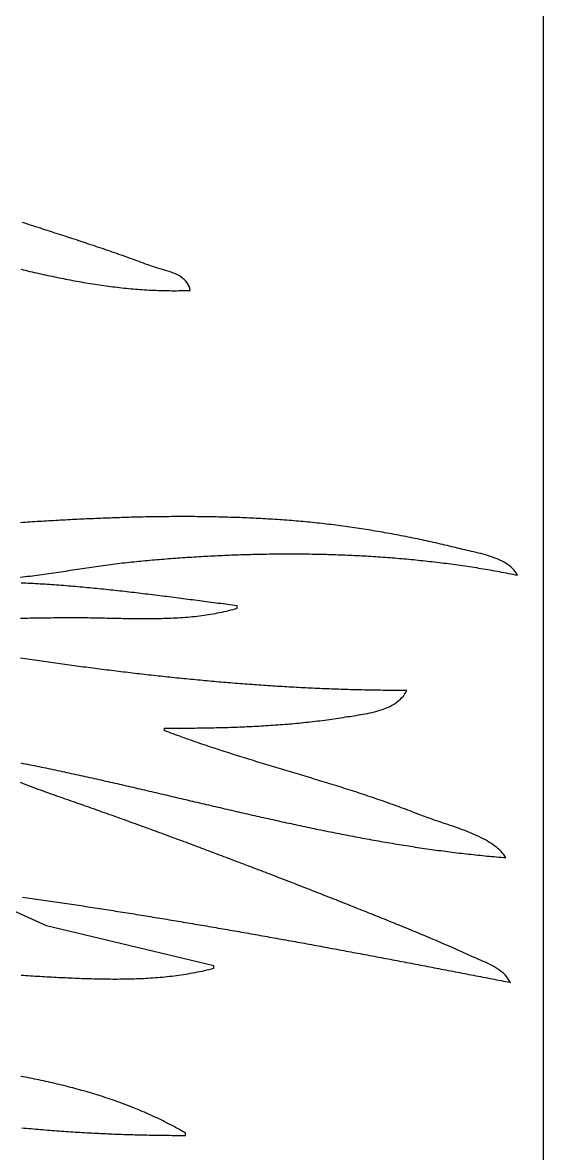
# Model space of a CAD drawing. Extents: x 0 to 3997, y 0 to 1531.
# Drawn here: x 3775.8 to 3997, y 284.4 to 764.7 of the extents above; entities that cross this region are included whole.
import ezdxf

# ---------------------------------------------------------------- set-up
doc = ezdxf.new("R2010")
doc.units = 0
doc.layers.add('C159', color=159, linetype='CONTINUOUS')
doc.layers.add('C7', color=7, linetype='CONTINUOUS')

msp = doc.modelspace()

# ---------------------------------------------------------------- linework, layer by layer
at = {"layer": 'C159'}
for points in [[(3775.0573, 659.9767), (3776.0059, 659.7494), (3776.9548, 659.5237), (3777.9038, 659.2997), (3778.853, 659.0774), (3779.8023, 658.8569), (3780.7519, 658.6381), (3781.7016, 658.4213), (3782.6515, 658.2063), (3783.6016, 657.9934), (3784.5519, 657.7824), (3785.5024, 657.5735), (3786.4532, 657.3668), (3787.4041, 657.1623), (3788.3553, 656.96), (3789.3066, 656.76), (3790.2583, 656.5623), (3791.2101, 656.367), (3792.1622, 656.1743), (3793.1146, 655.984), (3794.0672, 655.7963), (3795.02, 655.6112), (3795.9731, 655.4288), (3796.9265, 655.2491), (3797.8802, 655.0722), (3798.8341, 654.8981), (3799.7883, 654.7269), (3800.7428, 654.5587), (3801.6976, 654.3934), (3802.6527, 654.2312), (3803.6081, 654.0721), (3804.5639, 653.9162), (3805.5199, 653.7635), (3806.4762, 653.614), (3807.4329, 653.4679), (3808.3899, 653.3251), (3809.3473, 653.1858), (3810.3049, 653.05), (3811.263, 652.9177), (3812.2213, 652.7889), (3813.1801, 652.6639), (3814.1391, 652.5425), (3815.0986, 652.4248), (3816.0584, 652.311), (3817.0186, 652.2011), (3817.9792, 652.095), (3818.9402, 651.9929), (3819.9016, 651.8948), (3820.8633, 651.8009), (3821.8255, 651.711), (3822.7881, 651.6253), (3823.751, 651.5439), (3824.7145, 651.4667), (3825.6783, 651.3939), (3826.6425, 651.3255), (3827.6072, 651.2615), (3828.5723, 651.202), (3829.5379, 651.1471), (3830.5039, 651.0969), (3831.4704, 651.0512), (3832.4373, 651.0103), (3833.4047, 650.9742), (3834.3726, 650.9429), (3835.3409, 650.9165), (3836.3098, 650.895), (3837.2791, 650.8785), (3838.2489, 650.8671), (3839.2192, 650.8607), (3840.19, 650.8595), (3841.1612, 650.8636), (3842.1331, 650.8728), (3843.1054, 650.8874), (3844.0782, 650.9074), (3845.0516, 650.9327), (3846.0255, 650.9636), (3847, 651), (3846.7972, 651.9029), (3846.5027, 652.7416), (3846.1222, 653.5194), (3845.662, 654.2399), (3845.128, 654.9063), (3844.5263, 655.522), (3843.8629, 656.0905), (3843.1439, 656.6151), (3842.3752, 657.0993), (3841.563, 657.5463), (3840.7133, 657.9596), (3839.8321, 658.3426), (3838.9254, 658.6987), (3837.9993, 659.0312), (3837.0599, 659.3436), (3836.1131, 659.6392), (3835.1651, 659.9215), (3834.2218, 660.1938), (3833.2892, 660.4595), (3832.3736, 660.722), (3831.4808, 660.9847), (3830.6169, 661.2509), (3829.7879, 661.5242), (3829, 661.8078), (3828.0604, 662.1625), (3827.1202, 662.5153), (3826.1792, 662.8661), (3825.2376, 663.2152), (3824.2954, 663.5624), (3823.3525, 663.9078), (3822.4089, 664.2515), (3821.4648, 664.5935), (3820.5201, 664.9338), (3819.5748, 665.2726), (3818.6289, 665.6097), (3817.6825, 665.9453), (3816.7356, 666.2795), (3815.7881, 666.6121), (3814.8401, 666.9434), (3813.8917, 667.2733), (3812.9427, 667.6019), (3811.9934, 667.9291), (3811.0435, 668.2552), (3810.0933, 668.58), (3809.1426, 668.9036), (3808.1916, 669.2262), (3807.2401, 669.5476), (3806.2883, 669.868), (3805.3362, 670.1874), (3804.3837, 670.5058), (3803.4309, 670.8233), (3802.4778, 671.1399), (3801.5244, 671.4557), (3800.5707, 671.7707), (3799.6168, 672.0849), (3798.6626, 672.3984), (3797.7082, 672.7112), (3796.7536, 673.0234), (3795.7988, 673.335), (3794.8438, 673.646), (3793.8887, 673.9565), (3792.9333, 674.2665), (3791.9779, 674.5761), (3791.0223, 674.8853), (3790.0666, 675.1941), (3789.1109, 675.5026), (3788.155, 675.8109), (3787.1991, 676.1189), (3786.2432, 676.4267), (3785.2872, 676.7344), (3784.3312, 677.0419), (3783.3752, 677.3494), (3782.4193, 677.6569), (3781.4633, 677.9644), (3780.5074, 678.2719), (3779.5516, 678.5795), (3778.5958, 678.8873), (3777.6401, 679.1952), (3776.6846, 679.5033), (3775.7292, 679.8117)], [(3774.9391, 529.1762), (3775.9413, 529.2879), (3776.9439, 529.4033), (3777.9469, 529.5221), (3778.9503, 529.6443), (3779.954, 529.7696), (3780.958, 529.8979), (3781.9624, 530.0289), (3782.967, 530.1627), (3783.9718, 530.2988), (3784.9768, 530.4373), (3785.982, 530.578), (3786.9874, 530.7205), (3787.9928, 530.8649), (3788.9983, 531.0109), (3790.0038, 531.1584), (3791.0094, 531.3071), (3792.0149, 531.457), (3793.0204, 531.6078), (3794.0259, 531.7593), (3795.0312, 531.9115), (3796.0363, 532.0642), (3797.0413, 532.2171), (3798.0461, 532.3701), (3799.0507, 532.523), (3800.055, 532.6757), (3801.059, 532.828), (3802.0627, 532.9797), (3803.066, 533.1307), (3804.069, 533.2808), (3805.0715, 533.4297), (3806.0736, 533.5775), (3807.0752, 533.7238), (3808.0763, 533.8685), (3809.0769, 534.0115), (3810.0769, 534.1525), (3811.0763, 534.2915), (3812.075, 534.4282), (3813.0731, 534.5624), (3814.0706, 534.6941), (3815.0673, 534.8229), (3816.0632, 534.9489), (3817.0583, 535.0717), (3818.0527, 535.1912), (3819.0462, 535.3073), (3820.0388, 535.4198), (3821.0305, 535.5285), (3822.0213, 535.6332), (3823.0111, 535.7338), (3824, 535.8302), (3824.9751, 535.9224), (3825.9512, 536.0135), (3826.928, 536.1034), (3827.9057, 536.1921), (3828.8843, 536.2796), (3829.8636, 536.366), (3830.8437, 536.4511), (3831.8246, 536.535), (3832.8063, 536.6177), (3833.7887, 536.6991), (3834.7719, 536.7793), (3835.7558, 536.8583), (3836.7405, 536.936), (3837.7258, 537.0125), (3838.7119, 537.0877), (3839.6986, 537.1616), (3840.6861, 537.2343), (3841.6741, 537.3056), (3842.6629, 537.3756), (3843.6523, 537.4444), (3844.6423, 537.5118), (3845.6329, 537.5779), (3846.6242, 537.6427), (3847.616, 537.7061), (3848.6085, 537.7682), (3849.6015, 537.829), (3850.5951, 537.8883), (3851.5892, 537.9464), (3852.5838, 538.003), (3853.579, 538.0583), (3854.5747, 538.1121), (3855.5709, 538.1646), (3856.5676, 538.2156), (3857.5648, 538.2653), (3858.5625, 538.3135), (3859.5606, 538.3603), (3860.5591, 538.4057), (3861.5581, 538.4496), (3862.5576, 538.492), (3863.5574, 538.533), (3864.5576, 538.5726), (3865.5582, 538.6106), (3866.5592, 538.6472), (3867.5606, 538.6823), (3868.5623, 538.7159), (3869.5644, 538.7479), (3870.5668, 538.7785), (3871.5695, 538.8075), (3872.5725, 538.8351), (3873.5758, 538.861), (3874.5794, 538.8855), (3875.5833, 538.9084), (3876.5874, 538.9297), (3877.5918, 538.9494), (3878.5964, 538.9676), (3879.6012, 538.9842), (3880.6063, 538.9992), (3881.6116, 539.0126), (3882.617, 539.0244), (3883.6227, 539.0346), (3884.6285, 539.0432), (3885.6344, 539.0501), (3886.6405, 539.0554), (3887.6468, 539.059), (3888.6532, 539.061), (3889.6596, 539.0614), (3890.6662, 539.0601), (3891.6729, 539.0571), (3892.6796, 539.0524), (3893.6864, 539.046), (3894.6933, 539.0379), (3895.7002, 539.0282), (3896.7071, 539.0167), (3897.7141, 539.0035), (3898.721, 538.9885), (3899.728, 538.9718), (3900.7349, 538.9534), (3901.7418, 538.9332), (3902.7487, 538.9113), (3903.7555, 538.8876), (3904.7623, 538.8621), (3905.7689, 538.8349), (3906.7755, 538.8058), (3907.782, 538.775), (3908.7884, 538.7423), (3909.7947, 538.7078), (3910.8008, 538.6715), (3911.8068, 538.6334), (3912.8126, 538.5935), (3913.8183, 538.5517), (3914.8238, 538.508), (3915.8291, 538.4625), (3916.8342, 538.4151), (3917.8391, 538.3659), (3918.8437, 538.3147), (3919.8482, 538.2617), (3920.8524, 538.2068), (3921.8563, 538.15), (3922.8599, 538.0912), (3923.8633, 538.0306), (3924.8664, 537.968), (3925.8691, 537.9034), (3926.8716, 537.837), (3927.8737, 537.7685), (3928.8755, 537.6981), (3929.8769, 537.6258), (3930.878, 537.5515), (3931.8786, 537.4752), (3932.8789, 537.3969), (3933.8788, 537.3166), (3934.8783, 537.2342), (3935.8774, 537.1499), (3936.876, 537.0636), (3937.8742, 536.9752), (3938.872, 536.8848), (3939.8692, 536.7924), (3940.866, 536.6979), (3941.8623, 536.6013), (3942.8581, 536.5027), (3943.8534, 536.402), (3944.8482, 536.2992), (3945.8424, 536.1943), (3946.8361, 536.0874), (3947.8292, 535.9783), (3948.8217, 535.8671), (3949.8137, 535.7538), (3950.805, 535.6383), (3951.7958, 535.5208), (3952.7859, 535.401), (3953.7754, 535.2792), (3954.7643, 535.1551), (3955.7525, 535.0289), (3956.74, 534.9006), (3957.7269, 534.77), (3958.7131, 534.6372), (3959.6986, 534.5023), (3960.6833, 534.3652), (3961.6674, 534.2258), (3962.6507, 534.0842), (3963.6333, 533.9404), (3964.6151, 533.7943), (3965.5961, 533.6461), (3966.5764, 533.4955), (3967.5559, 533.3427), (3968.5345, 533.1876), (3969.5124, 533.0303), (3970.4894, 532.8707), (3971.4656, 532.7087), (3972.4409, 532.5445), (3973.4154, 532.378), (3974.389, 532.2092), (3975.3617, 532.038), (3976.3336, 531.8645), (3977.3045, 531.6887), (3978.2745, 531.5106), (3979.2435, 531.33), (3980.2117, 531.1472), (3981.1788, 530.9619), (3982.145, 530.7743), (3983.1103, 530.5843), (3984.0745, 530.3919), (3985.0377, 530.1971), (3986, 530), (3985.5513, 530.7742), (3985.04, 531.507), (3984.4699, 532.2), (3983.8445, 532.8547), (3983.1678, 533.4726), (3982.4434, 534.0554), (3981.675, 534.6045), (3980.8664, 535.1215), (3980.0214, 535.6081), (3979.1436, 536.0656), (3978.2367, 536.4958), (3977.3046, 536.9002), (3976.351, 537.2802), (3975.3795, 537.6376), (3974.394, 537.9737), (3973.3981, 538.2903), (3972.3956, 538.5888), (3971.3902, 538.8708), (3970.3857, 539.1379), (3969.3858, 539.3916), (3968.3942, 539.6334), (3967.4147, 539.8651), (3966.451, 540.088), (3965.5068, 540.3037), (3964.5858, 540.5139), (3963.6919, 540.72), (3962.8287, 540.9237), (3962, 541.1265), (3961.0324, 541.3676), (3960.064, 541.607), (3959.0948, 541.8444), (3958.1249, 542.0801), (3957.1541, 542.3138), (3956.1826, 542.5457), (3955.2103, 542.7756), (3954.2372, 543.0037), (3953.2634, 543.2298), (3952.2889, 543.454), (3951.3137, 543.6763), (3950.3378, 543.8966), (3949.3612, 544.1149), (3948.384, 544.3313), (3947.4061, 544.5456), (3946.4275, 544.758), (3945.4484, 544.9683), (3944.4686, 545.1766), (3943.4882, 545.3829), (3942.5072, 545.5871), (3941.5256, 545.7892), (3940.5434, 545.9893), (3939.5608, 546.1873), (3938.5775, 546.3832), (3937.5938, 546.577), (3936.6095, 546.7686), (3935.6247, 546.9581), (3934.6394, 547.1455), (3933.6537, 547.3307), (3932.6675, 547.5138), (3931.6809, 547.6946), (3930.6938, 547.8733), (3929.7063, 548.0498), (3928.7183, 548.224), (3927.73, 548.396), (3926.7413, 548.5658), (3925.7522, 548.7333), (3924.7628, 548.8986), (3923.773, 549.0616), (3922.7829, 549.2223), (3921.7924, 549.3807), (3920.8017, 549.5367), (3919.8106, 549.6905), (3918.8193, 549.8419), (3917.8277, 549.991), (3916.8359, 550.1377), (3915.8438, 550.2821), (3914.8514, 550.424), (3913.8589, 550.5636), (3912.8662, 550.7008), (3911.8732, 550.8355), (3910.8801, 550.9678), (3909.8868, 551.0977), (3908.8934, 551.2251), (3907.8998, 551.35), (3906.9061, 551.4725), (3905.9123, 551.5925), (3904.9183, 551.71), (3903.9243, 551.825), (3902.9302, 551.9374), (3901.9361, 552.0473), (3900.9419, 552.1547), (3899.9476, 552.2595), (3898.9534, 552.3617), (3897.9591, 552.4614), (3896.9648, 552.5584), (3895.9706, 552.6529), (3894.9763, 552.7447), (3893.9822, 552.8339), (3892.988, 552.9204), (3891.9939, 553.0043), (3891, 553.0856), (3890.0003, 553.1649), (3889.0007, 553.2423), (3888.001, 553.3176), (3887.0013, 553.3911), (3886.0015, 553.4625), (3885.0017, 553.5321), (3884.0018, 553.5997), (3883.0019, 553.6654), (3882.002, 553.7292), (3881.002, 553.7911), (3880.002, 553.8511), (3879.002, 553.9093), (3878.002, 553.9657), (3877.0019, 554.0202), (3876.0017, 554.0729), (3875.0016, 554.1237), (3874.0014, 554.1728), (3873.0011, 554.2201), (3872.0009, 554.2656), (3871.0006, 554.3094), (3870.0003, 554.3514), (3868.9999, 554.3917), (3867.9996, 554.4303), (3866.9992, 554.4672), (3865.9987, 554.5024), (3864.9983, 554.5359), (3863.9978, 554.5677), (3862.9973, 554.5979), (3861.9967, 554.6265), (3860.9962, 554.6534), (3859.9956, 554.6787), (3858.995, 554.7024), (3857.9944, 554.7245), (3856.9937, 554.745), (3855.9931, 554.764), (3854.9924, 554.7814), (3853.9917, 554.7973), (3852.9909, 554.8117), (3851.9902, 554.8245), (3850.9894, 554.8359), (3849.9886, 554.8457), (3848.9878, 554.8541), (3847.987, 554.8611), (3846.9862, 554.8665), (3845.9853, 554.8706), (3844.9845, 554.8732), (3843.9836, 554.8744), (3842.9827, 554.8743), (3841.9818, 554.8727), (3840.9809, 554.8698), (3839.98, 554.8655), (3838.979, 554.8598), (3837.9781, 554.8529), (3836.9771, 554.8446), (3835.9761, 554.835), (3834.9752, 554.8241), (3833.9742, 554.812), (3832.9732, 554.7986), (3831.9722, 554.7839), (3830.9712, 554.7679), (3829.9702, 554.7508), (3828.9691, 554.7324), (3827.9681, 554.7129), (3826.9671, 554.6921), (3825.9661, 554.6702), (3824.965, 554.6471), (3823.964, 554.6228), (3822.9629, 554.5974), (3821.9619, 554.5709), (3820.9609, 554.5433), (3819.9598, 554.5146), (3818.9588, 554.4847), (3817.9577, 554.4539), (3816.9567, 554.4219), (3815.9557, 554.3889), (3814.9546, 554.3549), (3813.9536, 554.3198), (3812.9526, 554.2838), (3811.9516, 554.2467), (3810.9506, 554.2087), (3809.9495, 554.1697), (3808.9485, 554.1297), (3807.9475, 554.0888), (3806.9466, 554.0469), (3805.9456, 554.0041), (3804.9446, 553.9605), (3803.9437, 553.9159), (3802.9427, 553.8705), (3801.9418, 553.8241), (3800.9408, 553.777), (3799.9399, 553.729), (3798.939, 553.6801), (3797.9381, 553.6305), (3796.9373, 553.58), (3795.9364, 553.5287), (3794.9355, 553.4767), (3793.9347, 553.4239), (3792.9339, 553.3704), (3791.9331, 553.3161), (3790.9323, 553.2611), (3789.9315, 553.2053), (3788.9308, 553.1489), (3787.9301, 553.0918), (3786.9294, 553.034), (3785.9287, 552.9756), (3784.928, 552.9165), (3783.9274, 552.8567), (3782.9267, 552.7964), (3781.9261, 552.7354), (3780.9255, 552.6738), (3779.925, 552.6117), (3778.9245, 552.549), (3777.924, 552.4857), (3776.9235, 552.4219), (3775.923, 552.3575), (3774.9226, 552.2926)], [(3774.9634, 511.7263), (3775.9636, 511.7475), (3776.9639, 511.7682), (3777.9643, 511.7881), (3778.9648, 511.8072), (3779.9654, 511.8256), (3780.9661, 511.8433), (3781.967, 511.8601), (3782.968, 511.8761), (3783.9691, 511.8913), (3784.9703, 511.9055), (3785.9717, 511.9189), (3786.9732, 511.9314), (3787.9749, 511.9429), (3788.9767, 511.9534), (3789.9786, 511.9629), (3790.9807, 511.9714), (3791.983, 511.9788), (3792.9854, 511.9852), (3793.988, 511.9904), (3794.9907, 511.9946), (3795.9936, 511.9975), (3796.9967, 511.9993), (3798, 512), (3798.9379, 511.9985), (3799.881, 511.9943), (3800.8291, 511.9876), (3801.7819, 511.9786), (3802.7393, 511.9674), (3803.7011, 511.9542), (3804.6673, 511.9393), (3805.6375, 511.9228), (3806.6117, 511.9049), (3807.5897, 511.8859), (3808.5714, 511.8659), (3809.5565, 511.8451), (3810.5449, 511.8237), (3811.5364, 511.802), (3812.5309, 511.78), (3813.5282, 511.7581), (3814.5281, 511.7363), (3815.5305, 511.7149), (3816.5352, 511.6942), (3817.5421, 511.6742), (3818.551, 511.6552), (3819.5616, 511.6373), (3820.574, 511.6209), (3821.5878, 511.606), (3822.603, 511.5928), (3823.6193, 511.5817), (3824.6366, 511.5727), (3825.6548, 511.566), (3826.6736, 511.5619), (3827.693, 511.5605), (3828.7126, 511.562), (3829.7325, 511.5667), (3830.7524, 511.5748), (3831.7721, 511.5863), (3832.7916, 511.6016), (3833.8105, 511.6207), (3834.8288, 511.644), (3835.8463, 511.6716), (3836.8628, 511.7037), (3837.8782, 511.7405), (3838.8923, 511.7822), (3839.905, 511.829), (3840.916, 511.8811), (3841.9252, 511.9386), (3842.9325, 512.0019), (3843.9377, 512.071), (3844.9406, 512.1461), (3845.941, 512.2276), (3846.9388, 512.3154), (3847.9339, 512.41), (3848.926, 512.5114), (3849.915, 512.6198), (3850.9008, 512.7355), (3851.8831, 512.8587), (3852.8618, 512.9894), (3853.8368, 513.128), (3854.8078, 513.2746), (3855.7748, 513.4295), (3856.7375, 513.5927), (3857.6958, 513.7646), (3858.6495, 513.9452), (3859.5985, 514.1349), (3860.5426, 514.3338), (3861.4816, 514.5421), (3862.4154, 514.7599), (3863.3437, 514.9876), (3864.2665, 515.2252), (3865.1836, 515.473), (3866.0948, 515.7312), (3867, 516), (3867, 517), (3865.9938, 517.128), (3864.9882, 517.2563), (3863.9831, 517.385), (3862.9785, 517.514), (3861.9745, 517.6431), (3860.9709, 517.7725), (3859.9678, 517.9021), (3858.9653, 518.0319), (3857.9631, 518.1618), (3856.9615, 518.2918), (3855.9602, 518.4218), (3854.9594, 518.552), (3853.959, 518.6821), (3852.959, 518.8122), (3851.9594, 518.9423), (3850.9602, 519.0724), (3849.9613, 519.2023), (3848.9628, 519.3321), (3847.9647, 519.4618), (3846.9668, 519.5913), (3845.9693, 519.7206), (3844.9721, 519.8497), (3843.9752, 519.9785), (3842.9786, 520.107), (3841.9822, 520.2352), (3840.9861, 520.363), (3839.9902, 520.4905), (3838.9946, 520.6176), (3837.9991, 520.7442), (3837.0039, 520.8704), (3836.0089, 520.9961), (3835.0141, 521.1213), (3834.0194, 521.246), (3833.0249, 521.3701), (3832.0306, 521.4936), (3831.0363, 521.6164), (3830.0422, 521.7387), (3829.0482, 521.8602), (3828.0544, 521.981), (3827.0606, 522.1011), (3826.0668, 522.2204), (3825.0731, 522.3389), (3824.0795, 522.4566), (3823.0859, 522.5735), (3822.0924, 522.6895), (3821.0988, 522.8045), (3820.1053, 522.9187), (3819.1117, 523.0318), (3818.1182, 523.144), (3817.1245, 523.2552), (3816.1309, 523.3653), (3815.1372, 523.4743), (3814.1434, 523.5823), (3813.1495, 523.6891), (3812.1555, 523.7947), (3811.1614, 523.8992), (3810.1672, 524.0024), (3809.1729, 524.1044), (3808.1784, 524.2052), (3807.1837, 524.3046), (3806.1889, 524.4027), (3805.1939, 524.4995), (3804.1987, 524.5948), (3803.2033, 524.6888), (3802.2077, 524.7813), (3801.2119, 524.8723), (3800.2158, 524.9619), (3799.2195, 525.0499), (3798.2229, 525.1364), (3797.226, 525.2213), (3796.2288, 525.3046), (3795.2313, 525.3862), (3794.2335, 525.4662), (3793.2354, 525.5445), (3792.2369, 525.621), (3791.2381, 525.6959), (3790.2389, 525.7689), (3789.2394, 525.8401), (3788.2394, 525.9096), (3787.2391, 525.9771), (3786.2383, 526.0428), (3785.2371, 526.1065), (3784.2355, 526.1683), (3783.2334, 526.2281), (3782.2309, 526.2859), (3781.2279, 526.3417), (3780.2244, 526.3954), (3779.2204, 526.4471), (3778.2159, 526.4966), (3777.2109, 526.544), (3776.2053, 526.5892), (3775.1992, 526.6322)], [(3775.001, 450.2518), (3775.9768, 450.0591), (3776.9526, 449.8654), (3777.9282, 449.6707), (3778.9037, 449.4749), (3779.8791, 449.2782), (3780.8545, 449.0805), (3781.8297, 448.8819), (3782.8048, 448.6823), (3783.7798, 448.4819), (3784.7547, 448.2805), (3785.7295, 448.0782), (3786.7043, 447.875), (3787.6789, 447.671), (3788.6535, 447.4661), (3789.6279, 447.2604), (3790.6023, 447.0539), (3791.5766, 446.8465), (3792.5508, 446.6384), (3793.525, 446.4295), (3794.499, 446.2199), (3795.473, 446.0095), (3796.4469, 445.7984), (3797.4207, 445.5866), (3798.3944, 445.3741), (3799.3681, 445.1609), (3800.3417, 444.947), (3801.3152, 444.7325), (3802.2887, 444.5173), (3803.2621, 444.3015), (3804.2355, 444.0852), (3805.2087, 443.8682), (3806.182, 443.6506), (3807.1551, 443.4325), (3808.1282, 443.2139), (3809.1013, 442.9947), (3810.0743, 442.775), (3811.0472, 442.5547), (3812.0201, 442.334), (3812.9929, 442.1129), (3813.9657, 441.8912), (3814.9385, 441.6692), (3815.9112, 441.4467), (3816.8838, 441.2238), (3817.8564, 441.0005), (3818.829, 440.7768), (3819.8016, 440.5527), (3820.7741, 440.3283), (3821.7466, 440.1036), (3822.719, 439.8785), (3823.6914, 439.6532), (3824.6638, 439.4275), (3825.6361, 439.2016), (3826.6085, 438.9754), (3827.5808, 438.749), (3828.553, 438.5223), (3829.5253, 438.2954), (3830.4975, 438.0683), (3831.4698, 437.841), (3832.442, 437.6136), (3833.4142, 437.386), (3834.3863, 437.1582), (3835.3585, 436.9303), (3836.3306, 436.7023), (3837.3028, 436.4743), (3838.2749, 436.2461), (3839.2471, 436.0179), (3840.2192, 435.7896), (3841.1913, 435.5613), (3842.1635, 435.3329), (3843.1356, 435.1046), (3844.1077, 434.8762), (3845.0799, 434.6479), (3846.052, 434.4196), (3847.0242, 434.1914), (3847.9963, 433.9632), (3848.9685, 433.7352), (3849.9407, 433.5072), (3850.9129, 433.2793), (3851.8851, 433.0516), (3852.8574, 432.824), (3853.8296, 432.5966), (3854.8019, 432.3693), (3855.7742, 432.1422), (3856.7465, 431.9154), (3857.7189, 431.6887), (3858.6912, 431.4623), (3859.6637, 431.2362), (3860.6361, 431.0103), (3861.6086, 430.7846), (3862.5811, 430.5593), (3863.5536, 430.3343), (3864.5262, 430.1096), (3865.4988, 429.8852), (3866.4715, 429.6612), (3867.4442, 429.4376), (3868.4169, 429.2143), (3869.3897, 428.9915), (3870.3625, 428.769), (3871.3354, 428.547), (3872.3084, 428.3254), (3873.2814, 428.1043), (3874.2544, 427.8837), (3875.2275, 427.6635), (3876.2007, 427.4439), (3877.1739, 427.2248), (3878.1471, 427.0062), (3879.1205, 426.7881), (3880.0939, 426.5706), (3881.0674, 426.3537), (3882.0409, 426.1374), (3883.0145, 425.9217), (3883.9882, 425.7066), (3884.9619, 425.4922), (3885.9357, 425.2784), (3886.9096, 425.0653), (3887.8836, 424.8528), (3888.8576, 424.6411), (3889.8317, 424.4301), (3890.8059, 424.2198), (3891.7802, 424.0102), (3892.7546, 423.8014), (3893.7291, 423.5934), (3894.7036, 423.3862), (3895.6783, 423.1798), (3896.653, 422.9741), (3897.6278, 422.7694), (3898.6027, 422.5654), (3899.5777, 422.3624), (3900.5529, 422.1602), (3901.5281, 421.9589), (3902.5034, 421.7585), (3903.4788, 421.5591), (3904.4543, 421.3605), (3905.4299, 421.163), (3906.4057, 420.9664), (3907.3815, 420.7708), (3908.3575, 420.5761), (3909.3335, 420.3825), (3910.3097, 420.19), (3911.286, 419.9984), (3912.2624, 419.808), (3913.2389, 419.6186), (3914.2156, 419.4302), (3915.1924, 419.243), (3916.1693, 419.0569), (3917.1463, 418.872), (3918.1234, 418.6882), (3919.1007, 418.5055), (3920.0781, 418.3241), (3921.0557, 418.1438), (3922.0333, 417.9647), (3923.0111, 417.7869), (3923.9891, 417.6103), (3924.9672, 417.435), (3925.9454, 417.2609), (3926.9238, 417.0881), (3927.9023, 416.9166), (3928.8809, 416.7464), (3929.8597, 416.5775), (3930.8387, 416.41), (3931.8178, 416.2439), (3932.797, 416.0791), (3933.7764, 415.9157), (3934.756, 415.7537), (3935.7357, 415.5932), (3936.7156, 415.434), (3937.6956, 415.2763), (3938.6758, 415.1201), (3939.6562, 414.9654), (3940.6367, 414.8121), (3941.6174, 414.6604), (3942.5982, 414.5102), (3943.5793, 414.3615), (3944.5605, 414.2144), (3945.5418, 414.0688), (3946.5234, 413.9248), (3947.5051, 413.7824), (3948.487, 413.6417), (3949.4691, 413.5025), (3950.4513, 413.3651), (3951.4338, 413.2292), (3952.4164, 413.0951), (3953.3992, 412.9626), (3954.3822, 412.8318), (3955.3654, 412.7028), (3956.3488, 412.5755), (3957.3323, 412.4499), (3958.3161, 412.3261), (3959.3001, 412.2041), (3960.2842, 412.0839), (3961.2686, 411.9654), (3962.2531, 411.8488), (3963.2379, 411.7341), (3964.2228, 411.6212), (3965.208, 411.5101), (3966.1934, 411.401), (3967.179, 411.2937), (3968.1648, 411.1884), (3969.1508, 411.085), (3970.137, 410.9835), (3971.1234, 410.884), (3972.1101, 410.7865), (3973.0969, 410.6909), (3974.084, 410.5974), (3975.0713, 410.5059), (3976.0589, 410.4164), (3977.0466, 410.3289), (3978.0346, 410.2436), (3979.0228, 410.1603), (3980.0113, 410.079), (3981, 410), (3980.5931, 410.6628), (3980.1354, 411.3102), (3979.6289, 411.9423), (3979.0758, 412.5594), (3978.4784, 413.162), (3977.8387, 413.7502), (3977.1589, 414.3244), (3976.4413, 414.8849), (3975.6879, 415.432), (3974.9011, 415.966), (3974.0828, 416.4873), (3973.2353, 416.9961), (3972.3608, 417.4928), (3971.4615, 417.9776), (3970.5394, 418.4508), (3969.5968, 418.9129), (3968.6359, 419.364), (3967.6588, 419.8046), (3966.6677, 420.2348), (3965.6648, 420.6551), (3964.6522, 421.0656), (3963.6321, 421.4668), (3962.6067, 421.859), (3961.5781, 422.2424), (3960.5486, 422.6173), (3959.5202, 422.9842), (3958.4952, 423.3432), (3957.4758, 423.6947), (3956.464, 424.0389), (3955.4621, 424.3763), (3954.4723, 424.7072), (3953.4967, 425.0317), (3952.5374, 425.3503), (3951.5968, 425.6632), (3950.6768, 425.9707), (3949.7798, 426.2733), (3948.9078, 426.5711), (3948.0631, 426.8644), (3947.2477, 427.1537), (3946.464, 427.4392), (3945.714, 427.7212), (3945, 428), (3944.0722, 428.3683), (3943.1436, 428.734), (3942.214, 429.0969), (3941.2834, 429.4572), (3940.352, 429.8149), (3939.4196, 430.1701), (3938.4864, 430.5227), (3937.5523, 430.8729), (3936.6174, 431.2207), (3935.6816, 431.5661), (3934.745, 431.9092), (3933.8076, 432.25), (3932.8694, 432.5886), (3931.9304, 432.9251), (3930.9907, 433.2594), (3930.0503, 433.5916), (3929.1091, 433.9218), (3928.1673, 434.25), (3927.2247, 434.5762), (3926.2815, 434.9006), (3925.3376, 435.2231), (3924.3931, 435.5438), (3923.448, 435.8627), (3922.5022, 436.18), (3921.5559, 436.4956), (3920.609, 436.8096), (3919.6615, 437.122), (3918.7135, 437.4329), (3917.765, 437.7423), (3916.8159, 438.0503), (3915.8664, 438.3569), (3914.9164, 438.6622), (3913.9659, 438.9662), (3913.015, 439.269), (3912.0636, 439.5705), (3911.1119, 439.871), (3910.1597, 440.1703), (3909.2072, 440.4686), (3908.2543, 440.7659), (3907.301, 441.0622), (3906.3474, 441.3576), (3905.3935, 441.6522), (3904.4394, 441.9459), (3903.4849, 442.2389), (3902.5301, 442.5312), (3901.5751, 442.8228), (3900.6199, 443.1137), (3899.6645, 443.4041), (3898.7088, 443.6939), (3897.753, 443.9833), (3896.797, 444.2722), (3895.8408, 444.5608), (3894.8845, 444.849), (3893.9281, 445.1368), (3892.9716, 445.4245), (3892.0149, 445.7119), (3891.0583, 445.9992), (3890.1015, 446.2864), (3889.1447, 446.5735), (3888.1879, 446.8606), (3887.2311, 447.1477), (3886.2743, 447.4349), (3885.3175, 447.7222), (3884.3608, 448.0097), (3883.4041, 448.2974), (3882.4475, 448.5854), (3881.491, 448.8737), (3880.5346, 449.1623), (3879.5783, 449.4514), (3878.6221, 449.7409), (3877.6661, 450.0309), (3876.7103, 450.3215), (3875.7546, 450.6126), (3874.7992, 450.9044), (3873.844, 451.1969), (3872.889, 451.4901), (3871.9342, 451.7841), (3870.9798, 452.079), (3870.0256, 452.3747), (3869.0717, 452.6713), (3868.1181, 452.9689), (3867.1649, 453.2675), (3866.212, 453.5672), (3865.2594, 453.868), (3864.3073, 454.17), (3863.3555, 454.4731), (3862.4042, 454.7775), (3861.4533, 455.0832), (3860.5028, 455.3903), (3859.5528, 455.6987), (3858.6033, 456.0086), (3857.6543, 456.32), (3856.7057, 456.6329), (3855.7577, 456.9474), (3854.8103, 457.2635), (3853.8634, 457.5813), (3852.9171, 457.9008), (3851.9713, 458.2221), (3851.0262, 458.5452), (3850.0817, 458.8701), (3849.1378, 459.197), (3848.1946, 459.5258), (3847.2521, 459.8567), (3846.3103, 460.1895), (3845.3691, 460.5245), (3844.4287, 460.8616), (3843.489, 461.2009), (3842.5501, 461.5425), (3841.6119, 461.8863), (3840.6745, 462.2325), (3839.7379, 462.581), (3838.8022, 462.932), (3837.8672, 463.2855), (3836.9332, 463.6414), (3836, 464), (3836, 465), (3836.9968, 465.0003), (3837.9941, 465.0012), (3838.992, 465.0029), (3839.9904, 465.0053), (3840.9893, 465.0085), (3841.9886, 465.0125), (3842.9884, 465.0173), (3843.9887, 465.0231), (3844.9893, 465.0297), (3845.9904, 465.0373), (3846.9918, 465.046), (3847.9936, 465.0556), (3848.9958, 465.0664), (3849.9982, 465.0782), (3851.001, 465.0912), (3852.004, 465.1055), (3853.0074, 465.1209), (3854.0109, 465.1376), (3855.0148, 465.1556), (3856.0188, 465.175), (3857.023, 465.1958), (3858.0274, 465.218), (3859.0319, 465.2416), (3860.0366, 465.2668), (3861.0414, 465.2935), (3862.0463, 465.3217), (3863.0513, 465.3516), (3864.0564, 465.3832), (3865.0615, 465.4164), (3866.0666, 465.4513), (3867.0718, 465.4881), (3868.0769, 465.5266), (3869.082, 465.567), (3870.0871, 465.6093), (3871.0921, 465.6535), (3872.097, 465.6996), (3873.1018, 465.7478), (3874.1066, 465.798), (3875.1111, 465.8503), (3876.1155, 465.9046), (3877.1198, 465.9612), (3878.1238, 466.0199), (3879.1276, 466.0809), (3880.1312, 466.1441), (3881.1346, 466.2096), (3882.1376, 466.2775), (3883.1404, 466.3478), (3884.1429, 466.4205), (3885.1451, 466.4956), (3886.1469, 466.5732), (3887.1484, 466.6534), (3888.1495, 466.7362), (3889.1502, 466.8215), (3890.1505, 466.9095), (3891.1503, 467.0002), (3892.1497, 467.0937), (3893.1486, 467.1899), (3894.1471, 467.2889), (3895.145, 467.3907), (3896.1424, 467.4954), (3897.1393, 467.6031), (3898.1356, 467.7137), (3899.1313, 467.8273), (3900.1264, 467.9439), (3901.1209, 468.0636), (3902.1148, 468.1865), (3903.108, 468.3124), (3904.1005, 468.4416), (3905.0923, 468.574), (3906.0835, 468.7096), (3907.0739, 468.8486), (3908.0635, 468.9908), (3909.0524, 469.1365), (3910.0405, 469.2856), (3911.0278, 469.4381), (3912.0143, 469.5942), (3913, 469.7538), (3913.854, 469.8906), (3914.7324, 470.0269), (3915.6324, 470.1641), (3916.5514, 470.304), (3917.4869, 470.4481), (3918.4362, 470.598), (3919.3967, 470.7555), (3920.3658, 470.922), (3921.3408, 471.0993), (3922.3192, 471.2889), (3923.2983, 471.4925), (3924.2755, 471.7117), (3925.2481, 471.9482), (3926.2137, 472.2034), (3927.1695, 472.4792), (3928.1129, 472.777), (3929.0413, 473.0986), (3929.9522, 473.4455), (3930.8428, 473.8194), (3931.7106, 474.2218), (3932.5529, 474.6545), (3933.3671, 475.119), (3934.1507, 475.6169), (3934.9009, 476.15), (3935.6152, 476.7197), (3936.291, 477.3278), (3936.9256, 477.9758), (3937.5164, 478.6654), (3938.0608, 479.3982), (3938.5562, 480.1759), (3939, 481), (3937.9969, 481.0006), (3936.9941, 481.0024), (3935.9914, 481.0055), (3934.9889, 481.0098), (3933.9865, 481.0154), (3932.9843, 481.0221), (3931.9823, 481.0301), (3930.9804, 481.0393), (3929.9787, 481.0497), (3928.9771, 481.0613), (3927.9757, 481.0741), (3926.9744, 481.0881), (3925.9733, 481.1032), (3924.9724, 481.1196), (3923.9716, 481.1372), (3922.9709, 481.1559), (3921.9704, 481.1758), (3920.97, 481.1969), (3919.9698, 481.2191), (3918.9698, 481.2425), (3917.9698, 481.267), (3916.97, 481.2927), (3915.9704, 481.3196), (3914.9709, 481.3476), (3913.9715, 481.3767), (3912.9723, 481.407), (3911.9732, 481.4384), (3910.9743, 481.471), (3909.9755, 481.5046), (3908.9768, 481.5394), (3907.9782, 481.5753), (3906.9798, 481.6123), (3905.9815, 481.6504), (3904.9833, 481.6896), (3903.9853, 481.7299), (3902.9874, 481.7713), (3901.9896, 481.8138), (3900.992, 481.8574), (3899.9944, 481.9021), (3898.997, 481.9478), (3897.9997, 481.9947), (3897.0026, 482.0425), (3896.0055, 482.0915), (3895.0086, 482.1415), (3894.0117, 482.1926), (3893.015, 482.2447), (3892.0185, 482.2979), (3891.022, 482.3521), (3890.0256, 482.4074), (3889.0294, 482.4637), (3888.0332, 482.521), (3887.0372, 482.5793), (3886.0412, 482.6387), (3885.0454, 482.6991), (3884.0497, 482.7605), (3883.0541, 482.823), (3882.0586, 482.8864), (3881.0632, 482.9508), (3880.0679, 483.0163), (3879.0727, 483.0827), (3878.0775, 483.1501), (3877.0825, 483.2185), (3876.0876, 483.2879), (3875.0928, 483.3583), (3874.0981, 483.4296), (3873.1034, 483.5019), (3872.1089, 483.5752), (3871.1144, 483.6494), (3870.1201, 483.7246), (3869.1258, 483.8007), (3868.1316, 483.8778), (3867.1375, 483.9559), (3866.1435, 484.0348), (3865.1495, 484.1148), (3864.1557, 484.1956), (3863.1619, 484.2774), (3862.1682, 484.3601), (3861.1746, 484.4437), (3860.1811, 484.5282), (3859.1876, 484.6137), (3858.1942, 484.7), (3857.2009, 484.7873), (3856.2077, 484.8754), (3855.2145, 484.9645), (3854.2214, 485.0544), (3853.2284, 485.1452), (3852.2354, 485.2369), (3851.2426, 485.3295), (3850.2497, 485.423), (3849.257, 485.5173), (3848.2643, 485.6125), (3847.2717, 485.7085), (3846.2791, 485.8054), (3845.2866, 485.9032), (3844.2941, 486.0018), (3843.3018, 486.1013), (3842.3094, 486.2015), (3841.3172, 486.3027), (3840.3249, 486.4046), (3839.3328, 486.5074), (3838.3407, 486.611), (3837.3486, 486.7155), (3836.3566, 486.8207), (3835.3646, 486.9268), (3834.3727, 487.0336), (3833.3809, 487.1413), (3832.389, 487.2498), (3831.3973, 487.359), (3830.4055, 487.4691), (3829.4138, 487.5799), (3828.4222, 487.6916), (3827.4306, 487.8039), (3826.439, 487.9171), (3825.4475, 488.0311), (3824.456, 488.1458), (3823.4646, 488.2612), (3822.4731, 488.3775), (3821.4818, 488.4944), (3820.4904, 488.6122), (3819.4991, 488.7306), (3818.5078, 488.8498), (3817.5165, 488.9698), (3816.5253, 489.0905), (3815.5341, 489.2119), (3814.5429, 489.334), (3813.5517, 489.4568), (3812.5606, 489.5804), (3811.5695, 489.7047), (3810.5784, 489.8297), (3809.5873, 489.9553), (3808.5963, 490.0817), (3807.6052, 490.2088), (3806.6142, 490.3366), (3805.6232, 490.465), (3804.6322, 490.5942), (3803.6412, 490.724), (3802.6503, 490.8545), (3801.6593, 490.9856), (3800.6684, 491.1174), (3799.6775, 491.2499), (3798.6865, 491.3831), (3797.6956, 491.5169), (3796.7047, 491.6513), (3795.7138, 491.7864), (3794.7229, 491.9221), (3793.732, 492.0585), (3792.7411, 492.1955), (3791.7501, 492.3331), (3790.7592, 492.4713), (3789.7683, 492.6102), (3788.7774, 492.7497), (3787.7865, 492.8897), (3786.7956, 493.0304), (3785.8046, 493.1717), (3784.8137, 493.3136), (3783.8227, 493.4561), (3782.8318, 493.5992), (3781.8408, 493.7429), (3780.8498, 493.8871), (3779.8588, 494.032), (3778.8678, 494.1774), (3777.8768, 494.3233), (3776.8857, 494.4699), (3775.8946, 494.617), (3774.9036, 494.7646)], [(3775.7424, 393.2085), (3776.731, 393.07), (3777.7195, 392.9311), (3778.7082, 392.7916), (3779.6969, 392.6517), (3780.6857, 392.5113), (3781.6745, 392.3704), (3782.6634, 392.229), (3783.6524, 392.0872), (3784.6414, 391.9449), (3785.6304, 391.8021), (3786.6195, 391.6589), (3787.6087, 391.5152), (3788.5979, 391.3711), (3789.5872, 391.2264), (3790.5765, 391.0814), (3791.5659, 390.9358), (3792.5553, 390.7899), (3793.5447, 390.6434), (3794.5342, 390.4966), (3795.5237, 390.3492), (3796.5133, 390.2015), (3797.5029, 390.0533), (3798.4926, 389.9046), (3799.4823, 389.7556), (3800.472, 389.6061), (3801.4618, 389.4561), (3802.4516, 389.3058), (3803.4415, 389.155), (3804.4313, 389.0037), (3805.4212, 388.8521), (3806.4112, 388.7001), (3807.4011, 388.5476), (3808.3911, 388.3947), (3809.3812, 388.2414), (3810.3712, 388.0877), (3811.3613, 387.9336), (3812.3514, 387.7791), (3813.3415, 387.6241), (3814.3316, 387.4688), (3815.3218, 387.3131), (3816.312, 387.157), (3817.3022, 387.0005), (3818.2924, 386.8436), (3819.2826, 386.6863), (3820.2728, 386.5286), (3821.2631, 386.3705), (3822.2534, 386.2121), (3823.2437, 386.0533), (3824.2339, 385.8941), (3825.2242, 385.7345), (3826.2146, 385.5746), (3827.2049, 385.4143), (3828.1952, 385.2536), (3829.1855, 385.0925), (3830.1758, 384.9311), (3831.1662, 384.7694), (3832.1565, 384.6072), (3833.1468, 384.4447), (3834.1372, 384.2819), (3835.1275, 384.1187), (3836.1178, 383.9552), (3837.1081, 383.7913), (3838.0984, 383.6271), (3839.0888, 383.4625), (3840.0791, 383.2976), (3841.0693, 383.1323), (3842.0596, 382.9667), (3843.0499, 382.8008), (3844.0401, 382.6346), (3845.0304, 382.468), (3846.0206, 382.3011), (3847.0108, 382.1339), (3848.001, 381.9663), (3848.9912, 381.7985), (3849.9813, 381.6303), (3850.9715, 381.4618), (3851.9616, 381.293), (3852.9517, 381.1239), (3853.9418, 380.9545), (3854.9318, 380.7848), (3855.9218, 380.6147), (3856.9118, 380.4444), (3857.9018, 380.2738), (3858.8917, 380.1029), (3859.8816, 379.9316), (3860.8715, 379.7601), (3861.8613, 379.5883), (3862.8511, 379.4163), (3863.8409, 379.2439), (3864.8306, 379.0713), (3865.8203, 378.8983), (3866.8099, 378.7251), (3867.7996, 378.5517), (3868.7891, 378.3779), (3869.7787, 378.2039), (3870.7681, 378.0296), (3871.7576, 377.8551), (3872.747, 377.6803), (3873.7363, 377.5052), (3874.7256, 377.3299), (3875.7149, 377.1543), (3876.7041, 376.9785), (3877.6933, 376.8024), (3878.6824, 376.626), (3879.6714, 376.4494), (3880.6604, 376.2726), (3881.6493, 376.0955), (3882.6382, 375.9182), (3883.6271, 375.7407), (3884.6158, 375.5629), (3885.6045, 375.3849), (3886.5932, 375.2067), (3887.5817, 375.0282), (3888.5703, 374.8495), (3889.5587, 374.6706), (3890.5471, 374.4914), (3891.5354, 374.3121), (3892.5237, 374.1325), (3893.5119, 373.9527), (3894.5, 373.7727), (3895.488, 373.5925), (3896.476, 373.4121), (3897.4639, 373.2315), (3898.4517, 373.0506), (3899.4394, 372.8696), (3900.4271, 372.6884), (3901.4147, 372.507), (3902.4022, 372.3254), (3903.3896, 372.1436), (3904.377, 371.9616), (3905.3643, 371.7794), (3906.3514, 371.5971), (3907.3385, 371.4146), (3908.3255, 371.2318), (3909.3125, 371.0489), (3910.2993, 370.8659), (3911.286, 370.6826), (3912.2727, 370.4992), (3913.2593, 370.3157), (3914.2457, 370.1319), (3915.2321, 369.948), (3916.2184, 369.764), (3917.2046, 369.5798), (3918.1906, 369.3954), (3919.1766, 369.2109), (3920.1625, 369.0262), (3921.1483, 368.8414), (3922.134, 368.6564), (3923.1196, 368.4713), (3924.105, 368.286), (3925.0904, 368.1006), (3926.0757, 367.9151), (3927.0608, 367.7294), (3928.0459, 367.5436), (3929.0308, 367.3577), (3930.0157, 367.1716), (3931.0004, 366.9854), (3931.985, 366.7991), (3932.9695, 366.6127), (3933.9538, 366.4262), (3934.9381, 366.2395), (3935.9222, 366.0527), (3936.9062, 365.8659), (3937.8901, 365.6789), (3938.8739, 365.4918), (3939.8576, 365.3046), (3940.8411, 365.1173), (3941.8245, 364.9299), (3942.8078, 364.7424), (3943.7909, 364.5548), (3944.774, 364.3671), (3945.7569, 364.1793), (3946.7396, 363.9914), (3947.7223, 363.8035), (3948.7048, 363.6154), (3949.6871, 363.4273), (3950.6694, 363.2391), (3951.6515, 363.0509), (3952.6334, 362.8625), (3953.6152, 362.6741), (3954.5969, 362.4856), (3955.5785, 362.2971), (3956.5599, 362.1085), (3957.5411, 361.9198), (3958.5222, 361.731), (3959.5032, 361.5422), (3960.484, 361.3534), (3961.4647, 361.1645), (3962.4452, 360.9755), (3963.4256, 360.7865), (3964.4058, 360.5975), (3965.3859, 360.4084), (3966.3658, 360.2193), (3967.3456, 360.0301), (3968.3252, 359.8409), (3969.3046, 359.6516), (3970.2839, 359.4624), (3971.2631, 359.2731), (3972.2421, 359.0837), (3973.2209, 358.8944), (3974.1995, 358.705), (3975.178, 358.5156), (3976.1563, 358.3262), (3977.1345, 358.1367), (3978.1125, 357.9473), (3979.0903, 357.7578), (3980.068, 357.5684), (3981.0455, 357.3789), (3982.0228, 357.1894), (3983, 357), (3982.5073, 357.8669), (3981.9584, 358.6825), (3981.357, 359.4497), (3980.7071, 360.1713), (3980.0124, 360.8503), (3979.2771, 361.4897), (3978.5048, 362.0923), (3977.6996, 362.6612), (3976.8652, 363.1991), (3976.0057, 363.709), (3975.1248, 364.1939), (3974.2265, 364.6567), (3973.3147, 365.1003), (3972.3932, 365.5276), (3971.466, 365.9415), (3970.5369, 366.345), (3969.6099, 366.741), (3968.6888, 367.1325), (3967.7775, 367.5223), (3966.8799, 367.9133), (3966, 368.3086), (3965.0741, 368.7314), (3964.1475, 369.1524), (3963.2204, 369.5716), (3962.2925, 369.9891), (3961.364, 370.4049), (3960.4349, 370.8189), (3959.5052, 371.2314), (3958.5749, 371.6422), (3957.644, 372.0515), (3956.7125, 372.4592), (3955.7804, 372.8654), (3954.8478, 373.2702), (3953.9146, 373.6736), (3952.9809, 374.0756), (3952.0467, 374.4763), (3951.112, 374.8757), (3950.1767, 375.2738), (3949.241, 375.6707), (3948.3048, 376.0664), (3947.3681, 376.461), (3946.431, 376.8545), (3945.4935, 377.2469), (3944.5555, 377.6382), (3943.6171, 378.0286), (3942.6783, 378.418), (3941.7391, 378.8065), (3940.7995, 379.1942), (3939.8595, 379.581), (3938.9192, 379.967), (3937.9786, 380.3522), (3937.0375, 380.7367), (3936.0962, 381.1205), (3935.1546, 381.5037), (3934.2126, 381.8863), (3933.2704, 382.2683), (3932.3279, 382.6498), (3931.3851, 383.0307), (3930.442, 383.4112), (3929.4987, 383.7913), (3928.5552, 384.1711), (3927.6115, 384.5504), (3926.6675, 384.9295), (3925.7233, 385.3083), (3924.779, 385.6869), (3923.8345, 386.0653), (3922.8898, 386.4436), (3921.9449, 386.8217), (3921, 387.1998), (3920.0717, 387.5709), (3919.1433, 387.9418), (3918.2148, 388.3124), (3917.2862, 388.6828), (3916.3573, 389.0529), (3915.4284, 389.4227), (3914.4993, 389.7923), (3913.57, 390.1616), (3912.6406, 390.5307), (3911.7111, 390.8995), (3910.7814, 391.268), (3909.8516, 391.6363), (3908.9216, 392.0043), (3907.9915, 392.372), (3907.0613, 392.7395), (3906.1309, 393.1067), (3905.2004, 393.4736), (3904.2697, 393.8402), (3903.3389, 394.2066), (3902.408, 394.5728), (3901.4769, 394.9386), (3900.5457, 395.3042), (3899.6143, 395.6695), (3898.6828, 396.0345), (3897.7512, 396.3993), (3896.8194, 396.7638), (3895.8875, 397.128), (3894.9555, 397.4919), (3894.0233, 397.8556), (3893.091, 398.219), (3892.1586, 398.5821), (3891.226, 398.9449), (3890.2933, 399.3074), (3889.3605, 399.6697), (3888.4275, 400.0317), (3887.4944, 400.3934), (3886.5612, 400.7548), (3885.6279, 401.116), (3884.6944, 401.4769), (3883.7608, 401.8374), (3882.827, 402.1977), (3881.8932, 402.5578), (3880.9592, 402.9175), (3880.025, 403.2769), (3879.0908, 403.6361), (3878.1564, 403.995), (3877.2219, 404.3536), (3876.2873, 404.7119), (3875.3525, 405.0699), (3874.4177, 405.4276), (3873.4827, 405.785), (3872.5476, 406.1422), (3871.6123, 406.499), (3870.677, 406.8556), (3869.7415, 407.2118), (3868.8059, 407.5678), (3867.8701, 407.9235), (3866.9343, 408.2789), (3865.9983, 408.634), (3865.0622, 408.9887), (3864.126, 409.3432), (3863.1897, 409.6974), (3862.2533, 410.0514), (3861.3167, 410.405), (3860.38, 410.7583), (3859.4433, 411.1113), (3858.5063, 411.464), (3857.5693, 411.8164), (3856.6322, 412.1685), (3855.6949, 412.5203), (3854.7576, 412.8718), (3853.8201, 413.223), (3852.8825, 413.5739), (3851.9448, 413.9245), (3851.007, 414.2748), (3850.0691, 414.6248), (3849.131, 414.9744), (3848.1929, 415.3238), (3847.2546, 415.6729), (3846.3163, 416.0216), (3845.3778, 416.37), (3844.4392, 416.7182), (3843.5005, 417.066), (3842.5617, 417.4135), (3841.6228, 417.7607), (3840.6838, 418.1076), (3839.7447, 418.4542), (3838.8055, 418.8004), (3837.8661, 419.1464), (3836.9267, 419.492), (3835.9872, 419.8373), (3835.0475, 420.1824), (3834.1078, 420.527), (3833.1679, 420.8714), (3832.228, 421.2155), (3831.2879, 421.5592), (3830.3478, 421.9026), (3829.4075, 422.2457), (3828.4672, 422.5885), (3827.5267, 422.9309), (3826.5862, 423.2731), (3825.6455, 423.6149), (3824.7048, 423.9564), (3823.7639, 424.2975), (3822.823, 424.6384), (3821.882, 424.9789), (3820.9408, 425.3191), (3819.9996, 425.659), (3819.0583, 425.9985), (3818.1168, 426.3377), (3817.1753, 426.6766), (3816.2337, 427.0152), (3815.292, 427.3534), (3814.3502, 427.6913), (3813.4083, 428.0288), (3812.4664, 428.3661), (3811.5243, 428.703), (3810.5821, 429.0396), (3809.6399, 429.3758), (3808.6975, 429.7117), (3807.7551, 430.0473), (3806.8126, 430.3825), (3805.87, 430.7174), (3804.9273, 431.052), (3803.9845, 431.3862), (3803.0416, 431.7201), (3802.0987, 432.0537), (3801.1556, 432.3869), (3800.2125, 432.7197), (3799.2693, 433.0523), (3798.326, 433.3845), (3797.3826, 433.7163), (3796.4391, 434.0478), (3795.4956, 434.379), (3794.5519, 434.7098), (3793.6082, 435.0403), (3792.6644, 435.3705), (3791.7205, 435.7003), (3790.7766, 436.0297), (3789.8325, 436.3588), (3788.8884, 436.6876), (3787.9442, 437.016), (3787, 437.3441), (3786.0856, 437.6641), (3785.1692, 437.9899), (3784.2506, 438.3212), (3783.3299, 438.6577), (3782.4072, 438.999), (3781.4826, 439.3449), (3780.556, 439.6952), (3779.6276, 440.0494), (3778.6973, 440.4073), (3777.7652, 440.7686), (3776.8314, 441.1331), (3775.8959, 441.5004), (3774.9587, 441.8702)], [(3775.2479, 360.1233), (3776.2391, 360.0492), (3777.23, 359.977), (3778.2207, 359.9066), (3779.2111, 359.838), (3780.2011, 359.7711), (3781.1908, 359.7059), (3782.1802, 359.6425), (3783.1692, 359.5807), (3784.1577, 359.5206), (3785.1459, 359.4621), (3786.1336, 359.4052), (3787.1209, 359.3498), (3788.1077, 359.296), (3789.0939, 359.2437), (3790.0797, 359.193), (3791.0649, 359.1436), (3792.0496, 359.0958), (3793.0336, 359.0493), (3794.0171, 359.0043), (3795, 358.9606), (3796.0037, 358.9171), (3797.0076, 358.8747), (3798.0118, 358.8334), (3799.0162, 358.7935), (3800.0208, 358.755), (3801.0256, 358.718), (3802.0306, 358.6827), (3803.0357, 358.6493), (3804.0409, 358.6177), (3805.0463, 358.5882), (3806.0517, 358.5609), (3807.0572, 358.5359), (3808.0627, 358.5133), (3809.0683, 358.4933), (3810.0739, 358.476), (3811.0794, 358.4615), (3812.085, 358.4499), (3813.0905, 358.4414), (3814.0959, 358.436), (3815.1013, 358.434), (3816.1065, 358.4354), (3817.1116, 358.4403), (3818.1166, 358.449), (3819.1215, 358.4614), (3820.1261, 358.4778), (3821.1306, 358.4983), (3822.1348, 358.5229), (3823.1388, 358.5519), (3824.1425, 358.5853), (3825.146, 358.6233), (3826.1492, 358.6659), (3827.1521, 358.7134), (3828.1546, 358.7658), (3829.1568, 358.8233), (3830.1586, 358.886), (3831.1601, 358.954), (3832.1611, 359.0274), (3833.1617, 359.1064), (3834.1619, 359.1912), (3835.1616, 359.2817), (3836.1608, 359.3782), (3837.1595, 359.4807), (3838.1578, 359.5894), (3839.1554, 359.7045), (3840.1525, 359.826), (3841.1491, 359.9541), (3842.145, 360.0889), (3843.1403, 360.2305), (3844.135, 360.3791), (3845.1291, 360.5347), (3846.1225, 360.6975), (3847.1151, 360.8677), (3848.1071, 361.0453), (3849.0984, 361.2305), (3850.0889, 361.4234), (3851.0786, 361.6241), (3852.0676, 361.8328), (3853.0557, 362.0496), (3854.0431, 362.2746), (3855.0296, 362.5079), (3856.0152, 362.7496), (3857, 363), (3857, 364), (3786, 381.0286), (3755, 395)], [(3775.5231, 295.2305), (3776.5099, 295.1361), (3777.4966, 295.0433), (3778.4833, 294.9519), (3779.4699, 294.862), (3780.4564, 294.7737), (3781.4429, 294.6868), (3782.4292, 294.6014), (3783.4155, 294.5175), (3784.4016, 294.4351), (3785.3876, 294.3541), (3786.3735, 294.2746), (3787.3592, 294.1966), (3788.3448, 294.12), (3789.3303, 294.0448), (3790.3156, 293.9712), (3791.3007, 293.8989), (3792.2857, 293.8281), (3793.2705, 293.7587), (3794.255, 293.6908), (3795.2394, 293.6242), (3796.2236, 293.5591), (3797.2076, 293.4954), (3798.1913, 293.4331), (3799.1749, 293.3722), (3800.1581, 293.3127), (3801.1412, 293.2546), (3802.124, 293.1978), (3803.1065, 293.1425), (3804.0888, 293.0885), (3805.0708, 293.0359), (3806.0525, 292.9847), (3807.0339, 292.9348), (3808.015, 292.8863), (3808.9958, 292.8392), (3809.9763, 292.7934), (3810.9565, 292.7489), (3811.9363, 292.7058), (3812.9159, 292.664), (3813.895, 292.6235), (3814.8738, 292.5843), (3815.8523, 292.5465), (3816.8304, 292.51), (3817.8081, 292.4748), (3818.7854, 292.4409), (3819.7624, 292.4083), (3820.7389, 292.3769), (3821.715, 292.3469), (3822.6907, 292.3182), (3823.666, 292.2907), (3824.6409, 292.2645), (3825.6153, 292.2396), (3826.5893, 292.2159), (3827.5628, 292.1935), (3828.5359, 292.1724), (3829.5085, 292.1525), (3830.4806, 292.1338), (3831.4523, 292.1164), (3832.4234, 292.1002), (3833.394, 292.0853), (3834.3642, 292.0715), (3835.3338, 292.059), (3836.3029, 292.0477), (3837.2715, 292.0377), (3838.2395, 292.0288), (3839.207, 292.0211), (3840.1739, 292.0146), (3841.1403, 292.0093), (3842.1061, 292.0052), (3843.0713, 292.0023), (3844.0359, 292.0005), (3845, 292), (3845, 293), (3844.1479, 293.4936), (3843.2934, 293.9814), (3842.4367, 294.4633), (3841.5776, 294.9394), (3840.7163, 295.4097), (3839.8527, 295.8743), (3838.9868, 296.3332), (3838.1187, 296.7865), (3837.2485, 297.2343), (3836.376, 297.6765), (3835.5014, 298.1132), (3834.6247, 298.5445), (3833.7458, 298.9705), (3832.8649, 299.3911), (3831.9819, 299.8064), (3831.0968, 300.2165), (3830.2097, 300.6214), (3829.3206, 301.0212), (3828.4295, 301.4159), (3827.5364, 301.8056), (3826.6414, 302.1902), (3825.7444, 302.5699), (3824.8455, 302.9448), (3823.9448, 303.3148), (3823.0422, 303.68), (3822.1377, 304.0404), (3821.2314, 304.3962), (3820.3233, 304.7473), (3819.4135, 305.0938), (3818.5018, 305.4357), (3817.5884, 305.7731), (3816.6734, 306.1061), (3815.7566, 306.4347), (3814.8381, 306.7589), (3813.9179, 307.0788), (3812.9962, 307.3945), (3812.0728, 307.7059), (3811.1478, 308.0132), (3810.2213, 308.3164), (3809.2932, 308.6154), (3808.3635, 308.9105), (3807.4324, 309.2016), (3806.4997, 309.4888), (3805.5656, 309.7721), (3804.63, 310.0516), (3803.693, 310.3273), (3802.7546, 310.5993), (3801.8148, 310.8676), (3800.8737, 311.1322), (3799.9312, 311.3933), (3798.9874, 311.6509), (3798.0422, 311.905), (3797.0958, 312.1556), (3796.1481, 312.4028), (3795.1992, 312.6468), (3794.2491, 312.8874), (3793.2978, 313.1247), (3792.3452, 313.3589), (3791.3916, 313.59), (3790.4368, 313.8179), (3789.4808, 314.0428), (3788.5238, 314.2647), (3787.5657, 314.4836), (3786.6065, 314.6997), (3785.6464, 314.9129), (3784.6852, 315.1232), (3783.723, 315.3309), (3782.7598, 315.5358), (3781.7957, 315.738), (3780.8307, 315.9377), (3779.8647, 316.1348), (3778.8979, 316.3293), (3777.9302, 316.5214), (3776.9616, 316.7111), (3775.9922, 316.8984), (3775.0221, 317.0834)]]:
    msp.add_lwpolyline(points, dxfattribs=at)
at = {"layer": 'C7'}
msp.add_lwpolyline([(0, 1531), (0, 0), (3997, 0), (3997, 1531), (0, 1531)], dxfattribs=at)

doc.saveas('drawing.dxf')
